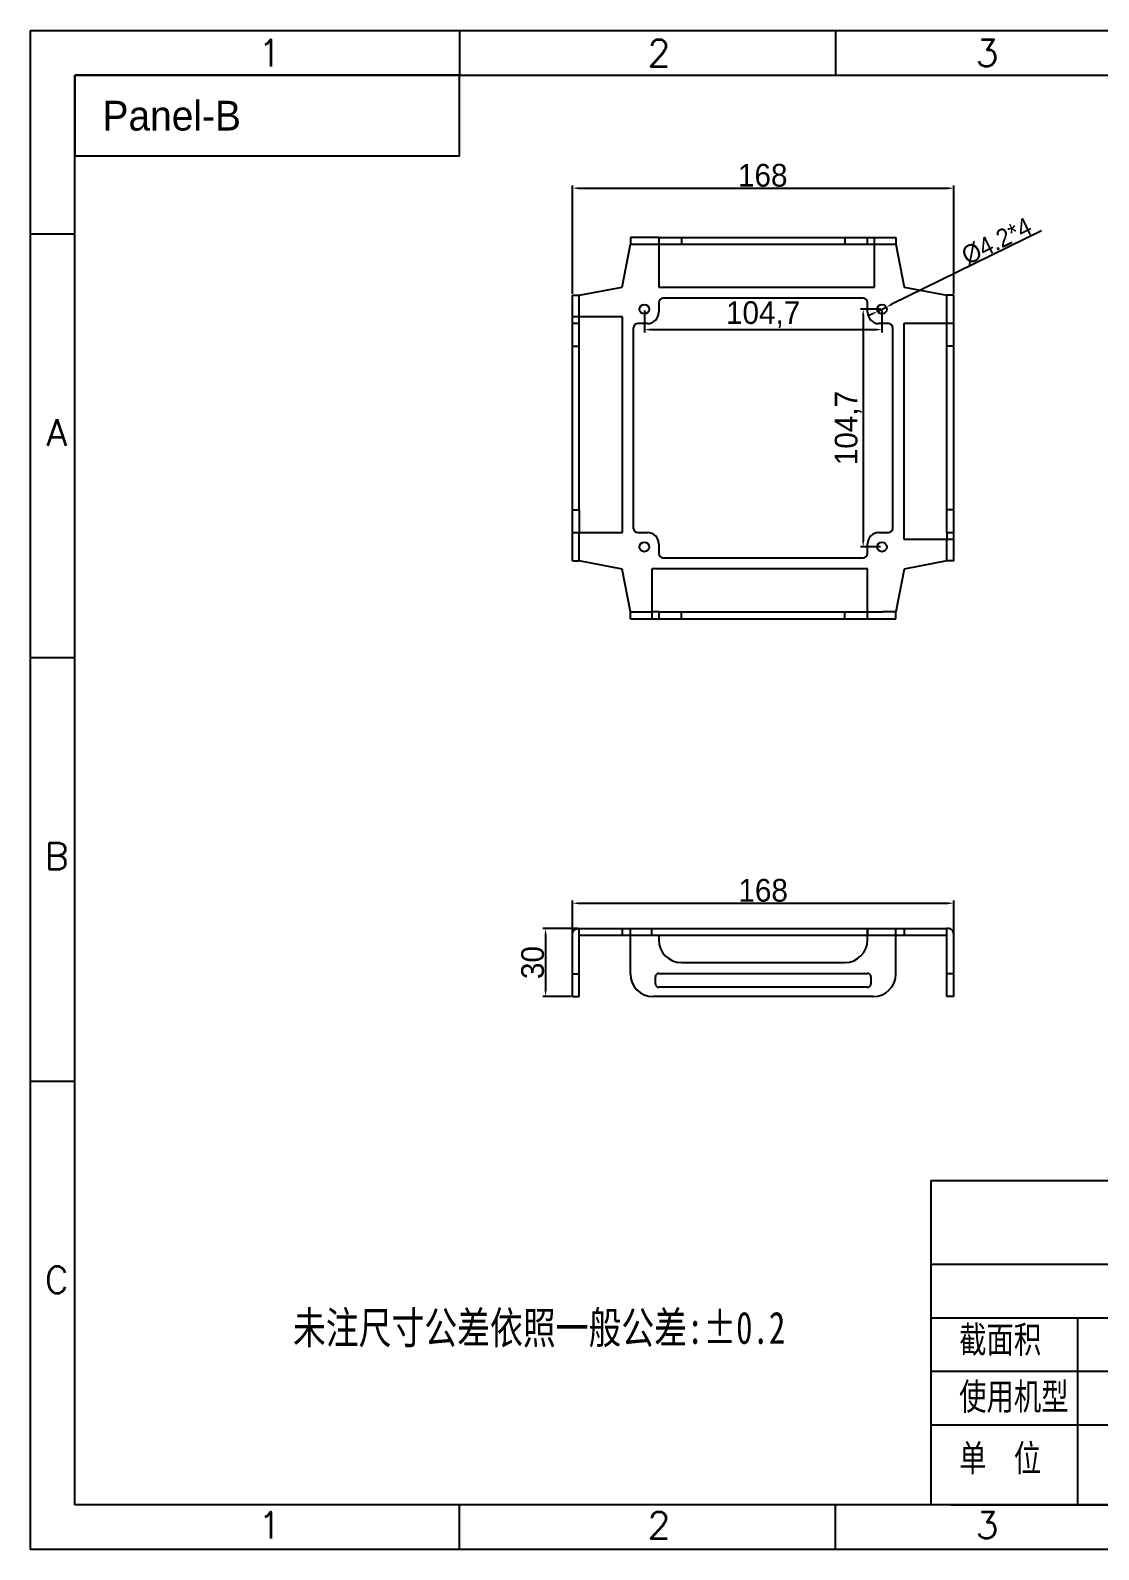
# Model space of a CAD drawing. Header units: millimetres. Extents: x 1063 to 4361, y 385 to 1055.
# Drawn here: x 2211 to 2682, y 385 to 1055 of the extents above; entities that cross this region are included whole.
import ezdxf
from ezdxf.enums import TextEntityAlignment as Align

# ---------------------------------------------------------------- set-up
doc = ezdxf.new("R2010")
doc.units = ezdxf.units.MM
doc.styles.add('Roman', font='romans', dxfattribs={"bigfont": 'bigfont'})
doc.styles.add('ST', font='')
doc.styles.add('文字', font='', dxfattribs={"width": 0.75, "height": 1})
doc.styles.get('ST').set_extended_font_data('PMingLiU')
doc.styles.get('文字').set_extended_font_data('SimSun')
doc.dimstyles.new('ISO-25', dxfattribs={"dimtxt": 2.5, "dimasz": 2.5, "dimexe": 1.25, "dimexo": 0.625, "dimtad": 1, "dimtxsty": '文字', "dimcen": 2.5, "dimadec": 0, "dimazin": 0, "dimtfac": 1, "dimtmove": 0, "dimatfit": 3, "dimfxl": 1, "dimarcsym": 0})

# ---------------------------------------------------------------- blocks, each defined once
blk = doc.blocks.new('*D92')
at = {"color": 0, "lineweight": -2, "transparency": 16777216}
for p, q in [((2450.22, 938.58), (2450.22, 986.36)), ((2452.72, 985.11), (2615.72, 985.11)), ((2618.22, 938.58), (2618.22, 986.36))]:
    blk.add_line(p, q, dxfattribs=at)
at = {"color": 0, "transparency": 16777216}
for points in [[(2452.72, 985.52), (2452.72, 984.69), (2450.22, 985.11)], [(2615.72, 985.52), (2615.72, 984.69), (2618.22, 985.11)]]:
    blk.add_solid(points, dxfattribs=at)
at = {"layer": 'Defpoints', "color": 0, "transparency": 16777216}
for p in [(2618.22, 985.11), (2450.22, 937.95), (2618.22, 937.95)]:
    blk.add_point(p, dxfattribs=at)
at = {"color": 0, "transparency": 16777216, "insert": (2534.04, 990.73), "char_height": 10, "attachment_point": 5, "style": 'ST'}
blk.add_mtext('168', dxfattribs=at)
blk = doc.blocks.new('*D94')
at = {"color": 0, "lineweight": -2, "transparency": 16777216}
for p, q in [((2481.87, 931.17), (2481.87, 921.56)), ((2586.57, 931.17), (2586.57, 921.56)), ((2484.37, 922.81), (2584.07, 922.81))]:
    blk.add_line(p, q, dxfattribs=at)
at = {"color": 0, "transparency": 16777216}
for points in [[(2484.37, 923.22), (2484.37, 922.39), (2481.87, 922.81)], [(2584.07, 923.22), (2584.07, 922.39), (2586.57, 922.81)]]:
    blk.add_solid(points, dxfattribs=at)
at = {"layer": 'Defpoints', "color": 0, "transparency": 16777216}
for p in [(2481.87, 931.79), (2586.57, 931.79), (2586.57, 922.81)]:
    blk.add_point(p, dxfattribs=at)
at = {"color": 0, "transparency": 16777216, "insert": (2534.22, 929.38), "char_height": 10, "attachment_point": 5, "style": 'ST'}
blk.add_mtext('104,7', dxfattribs=at)
blk = doc.blocks.new('*D95')
at = {"color": 0, "lineweight": -2, "transparency": 16777216}
for p, q in [((2585.94, 931.79), (2577.05, 931.79)), ((2578.3, 929.29), (2578.3, 829.59)), ((2585.94, 827.09), (2577.05, 827.09))]:
    blk.add_line(p, q, dxfattribs=at)
at = {"color": 0, "transparency": 16777216}
for points in [[(2577.88, 929.29), (2578.72, 929.29), (2578.3, 931.79)], [(2577.88, 829.59), (2578.72, 829.59), (2578.3, 827.09)]]:
    blk.add_solid(points, dxfattribs=at)
at = {"layer": 'Defpoints', "color": 0, "transparency": 16777216}
for p in [(2586.57, 931.79), (2578.3, 827.09), (2586.57, 827.09)]:
    blk.add_point(p, dxfattribs=at)
at = {"color": 0, "transparency": 16777216, "insert": (2571.72, 879.44), "char_height": 10, "attachment_point": 5, "rotation": 90, "style": 'ST'}
blk.add_mtext('104,7', dxfattribs=at)
blk = doc.blocks.new('*D99')
at = {"color": 0, "lineweight": -2, "transparency": 16777216}
for p, q in [((2450.22, 656.64), (2450.22, 671.39)), ((2452.72, 670.14), (2615.71, 670.14)), ((2618.21, 656.96), (2618.21, 671.39))]:
    blk.add_line(p, q, dxfattribs=at)
at = {"color": 0, "transparency": 16777216}
for points in [[(2452.72, 670.55), (2452.72, 669.72), (2450.22, 670.14)], [(2615.71, 670.55), (2615.71, 669.72), (2618.21, 670.14)]]:
    blk.add_solid(points, dxfattribs=at)
at = {"layer": 'Defpoints', "color": 0, "transparency": 16777216}
for p in [(2618.21, 670.14), (2450.22, 656.02), (2618.21, 656.33)]:
    blk.add_point(p, dxfattribs=at)
at = {"color": 0, "transparency": 16777216, "insert": (2534.22, 675.76), "char_height": 10, "attachment_point": 5, "style": 'ST'}
blk.add_mtext('168', dxfattribs=at)
blk = doc.blocks.new('*D100')
at = {"color": 0, "lineweight": -2, "transparency": 16777216}
for p, q in [((2452.59, 659.02), (2437.08, 659.02)), ((2438.33, 656.52), (2438.33, 631.52)), ((2449.59, 629.02), (2437.08, 629.02))]:
    blk.add_line(p, q, dxfattribs=at)
at = {"color": 0, "transparency": 16777216}
for points in [[(2437.91, 656.52), (2438.74, 656.52), (2438.33, 659.02)], [(2437.91, 631.52), (2438.74, 631.52), (2438.33, 629.02)]]:
    blk.add_solid(points, dxfattribs=at)
at = {"layer": 'Defpoints', "color": 0, "transparency": 16777216}
for p in [(2453.22, 659.02), (2438.33, 629.02), (2450.22, 629.02)]:
    blk.add_point(p, dxfattribs=at)
at = {"color": 0, "transparency": 16777216, "insert": (2432.7, 644.02), "char_height": 10, "attachment_point": 5, "rotation": 90, "style": 'ST'}
blk.add_mtext('30', dxfattribs=at)
blk = doc.blocks.new('*D150')
at = {"color": 0, "lineweight": -2, "transparency": 16777216}
for p, q in [((2656.84, 966.25), (2590.7, 933.82)), ((2584.68, 930.87), (2588.45, 932.72)), ((2582.44, 929.77), (2580.19, 928.67))]:
    blk.add_line(p, q, dxfattribs=at)
at = {"color": 0, "transparency": 16777216}
for points in [[(2582.25, 930.14), (2582.62, 929.39), (2584.68, 930.87)], [(2590.51, 934.19), (2590.88, 933.44), (2588.45, 932.72)]]:
    blk.add_solid(points, dxfattribs=at)
at = {"layer": 'Defpoints', "color": 0, "transparency": 16777216}
for p in [(2584.68, 930.87), (2588.45, 932.72)]:
    blk.add_point(p, dxfattribs=at)
at = {"color": 0, "transparency": 16777216, "insert": (2637.14, 961.74), "char_height": 8, "attachment_point": 5, "rotation": 26.11815, "style": 'ST'}
blk.add_mtext('%%C4.2*4', dxfattribs=at)

msp = doc.modelspace()

# ---------------------------------------------------------------- linework, layer by layer
at = {"color": 0, "lineweight": -3}
for p, q in [((2211.35, 1054.614), (3146.109, 1054.614)), ((2211.35, 385.417), (2211.35, 1054.614)), ((2231.008, 1034.957), (3126.452, 1034.957)), ((2231.008, 405.075), (2231.008, 1034.957)), ((2231.008, 964.878), (2211.365, 964.878)), ((2231.008, 778.277), (2211.365, 778.277)), ((2231.008, 591.676), (2211.365, 591.676)), ((2608.176, 547.962), (3126.452, 547.962)), ((2608.176, 547.962), (2608.176, 405.075)), ((2608.176, 511.143), (3126.452, 511.143)), ((2608.176, 487.572), (3126.452, 487.572)), ((2672.688, 487.572), (2672.688, 405.075)), ((2608.176, 464.001), (2765.536, 464.001)), ((2608.176, 440.431), (3126.452, 440.431)), ((3126.452, 405.075), (2231.008, 405.075)), ((2616.924, 405.075), (3126.452, 405.075)), ((3146.109, 385.417), (2211.35, 385.417))]:
    msp.add_line(p, q, dxfattribs=at)
for p, q in [((2400.394, 1054.614), (2400.394, 1034.957)), ((2566.17, 1054.614), (2566.17, 1034.957)), ((2472.125, 941.536), (2475.708, 960.444)), ((2475.708, 963.444), (2475.708, 960.444)), ((2488.184, 963.444), (2475.708, 963.444)), ((2475.708, 960.444), (2488.194, 960.444)), ((2488.184, 963.444), (2488.184, 960.444)), ((2488.184, 963.444), (2580.249, 963.444)), ((2488.194, 960.444), (2488.194, 941.444)), ((2488.194, 960.444), (2580.249, 960.444)), ((2498.184, 963.444), (2498.184, 960.444)), ((2570.249, 963.444), (2570.249, 960.444)), ((2580.249, 963.444), (2592.725, 963.444)), ((2580.249, 960.444), (2580.249, 963.444)), ((2580.249, 960.444), (2592.725, 960.444)), ((2583.217, 960.444), (2583.217, 963.444)), ((2583.217, 941.444), (2583.217, 960.444)), ((2592.725, 963.444), (2592.725, 960.444)), ((2592.725, 960.444), (2596.308, 941.536)), ((2450.217, 937.953), (2453.217, 937.953)), ((2450.217, 925.477), (2450.217, 937.953)), ((2453.217, 937.953), (2472.125, 941.536)), ((2453.217, 937.181), (2453.217, 937.953)), ((2453.217, 925.477), (2453.217, 937.181)), ((2488.194, 941.444), (2583.217, 941.444)), ((2596.308, 941.536), (2615.217, 937.953)), ((2615.217, 925.467), (2615.217, 937.953)), ((2618.217, 937.953), (2615.217, 937.953)), ((2618.217, 843.411), (2618.217, 937.953)), ((2488.194, 934.644), (2488.194, 930.467)), ((2578.239, 936.644), (2490.194, 936.644)), ((2580.239, 930.467), (2580.239, 934.644)), ((2453.217, 928.444), (2450.217, 928.444)), ((2450.217, 843.411), (2450.217, 925.477)), ((2453.217, 925.477), (2450.217, 925.477)), ((2472.217, 928.444), (2453.217, 928.444)), ((2453.217, 843.411), (2453.217, 925.477)), ((2472.217, 833.421), (2472.217, 928.444)), ((2483.194, 925.467), (2479.017, 925.467)), ((2589.417, 925.467), (2585.239, 925.467)), ((2615.217, 925.467), (2596.217, 925.467)), ((2596.217, 925.467), (2596.217, 830.444)), ((2618.217, 925.477), (2615.217, 925.477)), ((2615.217, 833.411), (2615.217, 925.467)), ((2477.017, 923.467), (2477.017, 835.421)), ((2591.417, 835.421), (2591.417, 923.467)), ((2450.217, 915.477), (2453.217, 915.477)), ((2618.217, 915.477), (2615.217, 915.477)), ((2450.217, 820.935), (2450.217, 843.411)), ((2450.217, 843.411), (2453.217, 843.411)), ((2453.217, 843.411), (2453.217, 833.421)), ((2618.217, 843.411), (2615.217, 843.411)), ((2618.217, 820.935), (2618.217, 843.411)), ((2450.217, 833.411), (2453.217, 833.411)), ((2453.217, 833.411), (2453.217, 833.421)), ((2453.217, 833.421), (2472.217, 833.421)), ((2453.217, 820.935), (2453.217, 833.411)), ((2479.017, 833.421), (2483.194, 833.421)), ((2585.239, 833.421), (2589.417, 833.421)), ((2596.217, 830.444), (2615.217, 830.444)), ((2615.217, 833.411), (2615.217, 830.444)), ((2615.217, 833.411), (2618.217, 833.411)), ((2615.217, 820.935), (2615.217, 830.444)), ((2615.217, 830.444), (2618.217, 830.444)), ((2488.194, 828.421), (2488.194, 824.244)), ((2580.239, 824.244), (2580.239, 828.421)), ((2450.217, 820.935), (2453.217, 820.935)), ((2472.125, 817.352), (2453.217, 820.935)), ((2475.708, 798.444), (2472.125, 817.352)), ((2580.239, 817.444), (2485.217, 817.444)), ((2485.217, 817.444), (2485.217, 798.444)), ((2490.194, 822.244), (2578.239, 822.244)), ((2580.239, 798.444), (2580.239, 817.444)), ((2596.308, 817.352), (2592.725, 798.444)), ((2615.217, 820.935), (2596.308, 817.352)), ((2618.217, 820.935), (2615.217, 820.935)), ((2475.708, 798.444), (2485.217, 798.444)), ((2475.708, 795.444), (2475.708, 798.444)), ((2485.217, 798.444), (2485.217, 795.444)), ((2488.184, 798.444), (2485.217, 798.444)), ((2488.184, 798.444), (2580.239, 798.444)), ((2488.184, 798.444), (2488.184, 795.444)), ((2498.184, 795.444), (2498.184, 798.444)), ((2570.249, 795.444), (2570.249, 798.444)), ((2580.249, 798.444), (2580.239, 798.444)), ((2580.249, 795.444), (2580.249, 798.444)), ((2580.249, 798.444), (2586.829, 798.444)), ((2592.725, 798.444), (2586.829, 798.444)), ((2592.725, 795.444), (2592.725, 798.444)), ((2475.708, 795.444), (2488.184, 795.444)), ((2488.184, 795.444), (2580.249, 795.444)), ((2580.249, 795.444), (2592.725, 795.444)), ((2450.217, 656.019), (2450.219, 656.333)), ((2450.217, 629.019), (2450.217, 656.019)), ((2450.219, 656.333), (2450.234, 656.645)), ((2450.234, 656.645), (2450.271, 656.955)), ((2450.271, 656.955), (2450.338, 657.257)), ((2450.338, 657.257), (2450.437, 657.548)), ((2450.437, 657.548), (2450.508, 657.705)), ((2450.508, 657.705), (2450.59, 657.856)), ((2450.59, 657.856), (2450.683, 658)), ((2450.683, 658), (2450.787, 658.136)), ((2450.787, 658.136), (2450.9, 658.264)), ((2450.9, 658.264), (2451.023, 658.383)), ((2451.023, 658.383), (2451.154, 658.493)), ((2451.154, 658.493), (2451.318, 658.607)), ((2451.318, 658.607), (2451.492, 658.707)), ((2451.492, 658.707), (2451.673, 658.793)), ((2451.673, 658.793), (2451.862, 658.863)), ((2451.862, 658.863), (2452.056, 658.918)), ((2452.056, 658.918), (2452.255, 658.96)), ((2452.255, 658.96), (2452.572, 659.001)), ((2452.572, 659.001), (2452.894, 659.017)), ((2452.894, 659.017), (2453.217, 659.019)), ((2453.217, 659.019), (2615.217, 659.019)), ((2453.217, 629.019), (2453.217, 659.019)), ((2453.217, 656.019), (2475.708, 656.019)), ((2472.125, 659.019), (2472.125, 656.019)), ((2475.708, 639.019), (2475.708, 659.019)), ((2475.708, 656.019), (2592.725, 656.019)), ((2485.217, 656.019), (2485.217, 659.019)), ((2488.184, 656.019), (2488.184, 654.019)), ((2580.239, 659.019), (2580.239, 656.019)), ((2580.249, 654.019), (2580.249, 659.019)), ((2592.725, 639.019), (2592.725, 659.019)), ((2592.725, 656.019), (2615.217, 656.019)), ((2596.308, 659.019), (2596.308, 656.019)), ((2615.217, 629.019), (2615.217, 659.019)), ((2615.539, 659.017), (2615.217, 659.019)), ((2615.861, 659.001), (2615.539, 659.017)), ((2616.178, 658.96), (2615.861, 659.001)), ((2616.377, 658.918), (2616.178, 658.96)), ((2616.571, 658.863), (2616.377, 658.918)), ((2616.76, 658.793), (2616.571, 658.863)), ((2616.941, 658.707), (2616.76, 658.793)), ((2617.115, 658.607), (2616.941, 658.707)), ((2617.279, 658.493), (2617.115, 658.607)), ((2617.41, 658.383), (2617.279, 658.493)), ((2617.533, 658.264), (2617.41, 658.383)), ((2617.646, 658.136), (2617.533, 658.264)), ((2617.75, 658), (2617.646, 658.136)), ((2617.843, 657.856), (2617.75, 658)), ((2617.925, 657.705), (2617.843, 657.856)), ((2617.996, 657.548), (2617.925, 657.705)), ((2618.095, 657.257), (2617.996, 657.548)), ((2618.162, 656.955), (2618.095, 657.257)), ((2618.199, 656.645), (2618.162, 656.955)), ((2618.214, 656.333), (2618.199, 656.645)), ((2618.217, 656.019), (2618.214, 656.333)), ((2618.217, 629.019), (2618.217, 656.019)), ((2498.184, 644.019), (2570.249, 644.019)), ((2450.217, 639.019), (2453.217, 639.019)), ((2486.721, 634.611), (2486.721, 637.743)), ((2488.221, 639.242), (2580.212, 639.242)), ((2581.712, 637.743), (2581.712, 634.611)), ((2618.217, 639.019), (2615.217, 639.019)), ((2580.212, 633.111), (2488.221, 633.111)), ((2450.217, 629.019), (2453.217, 629.019)), ((2582.725, 629.019), (2485.708, 629.019)), ((2618.217, 629.019), (2615.217, 629.019)), ((2400.394, 385.417), (2400.394, 405.075)), ((2566.17, 385.417), (2566.17, 405.075))]:
    msp.add_line(p, q)
msp.add_lwpolyline([(2231.008, 1034.957), (2231.008, 999.323), (2400.394, 999.323), (2400.394, 1034.957)], close=True)
for centre in [(2481.867, 931.794), (2586.567, 931.794), (2481.867, 827.094), (2586.567, 827.094)]:
    msp.add_circle(centre, 2.1)
for centre, radius, start, end in [((2483.194, 930.467), 5, 270, 0), ((2490.194, 934.644), 2, 90, 180), ((2578.239, 934.644), 2, 0, 90), ((2585.239, 930.467), 5, 180, 270), ((2479.017, 923.467), 2, 90, 180), ((2589.417, 923.467), 2, 0, 90), ((2479.017, 835.421), 2, 180, 270), ((2483.194, 828.421), 5, 0, 90), ((2585.239, 828.421), 5, 90, 180), ((2589.417, 835.421), 2, 270, 0), ((2490.194, 824.244), 2, 180, 270), ((2578.239, 824.244), 2, 270, 0), ((2498.184, 654.019), 10, 180, 270), ((2570.249, 654.019), 10, 270, 0), ((2485.708, 639.019), 10, 180, 270), ((2488.221, 637.743), 1.5, 90.00001, 179.99999), ((2580.212, 637.743), 1.5, 0.00001, 89.99999), ((2582.725, 639.019), 10, 270, 0), ((2488.221, 634.611), 1.5, 180.00001, 269.99999), ((2580.212, 634.611), 1.5, 270.00001, 359.99999)]:
    msp.add_arc(centre, radius, start, end)

# ---------------------------------------------------------------- texts
at = {"color": 0, "lineweight": -3, "style": 'Roman'}
for s, p in [('1', (2316.779, 1038.777)), ('2', (2488.321, 1038.777)), ('3', (2632.885, 1038.777)), ('A', (2222.943, 871.578)), ('B', (2222.943, 684.976)), ('C', (2222.943, 498.375)), ('1', (2316.779, 390.266)), ('2', (2488.321, 390.266)), ('3', (2632.885, 390.266))]:
    msp.add_text(s, height=11.785, dxfattribs=at).set_placement(p, align=Align.CENTER)
at = {"style": 'ST'}
msp.add_text('Panel-B', height=13.104, dxfattribs=at).set_placement((2243.147, 1010.504))
at = {"color": 0, "lineweight": -3, "attachment_point": 1, "style": '文字'}
for s, insert, char_height, width in [('未注尺寸公差依照一般公差:%%P0.2', (2327.063, 490.205), 14.14241, 229.68163), ('截面积', (2620.578, 483.862), 11.7853, 40.62799), ('使用机型', (2620.578, 458.757), 11.7853, 55.76351), ('单  位', (2620.578, 431.632), 11.7853, 55.76351)]:
    msp.add_mtext(s, dxfattribs=dict(at, insert=insert, char_height=char_height, width=width))

# ---------------------------------------------------------------- dimensions: what is measured, and where the dimension line sits
at = {"color": 1}
dim = msp.add_linear_dim(base=(2618.217, 985.107), p1=(2450.217, 937.953), p2=(2618.217, 937.953), dimstyle='ISO-25', override={"dimtxt": 10, "dimtxsty": 'ST'}, dxfattribs=at)
dim.commit()
dim.dimension.update_dxf_attribs({"geometry": '*D92', "text_midpoint": (2534.045, 985.107), "dimtype": 160})
dim = msp.add_diameter_dim_2p(p1=(2584.681, 930.87), p2=(2588.452, 932.718), text='%%C4.2*4', dimstyle='ISO-25', override={"dimtxt": 8, "dimtxsty": 'ST'}, dxfattribs=at)
dim.commit()
dim.dimension.update_dxf_attribs({"geometry": '*D150', "text_midpoint": (2639.175, 957.587), "dimtype": 163})
for base, p1, p2, picture, middle in [((2586.567, 922.805), (2481.867, 931.794), (2586.567, 931.794), '*D94', (2534.217, 929.383)), ((2618.214, 670.137), (2450.217, 656.019), (2618.214, 656.333), '*D99', (2534.215, 675.762))]:
    dim = msp.add_linear_dim(base=base, p1=p1, p2=p2, dimstyle='ISO-25', override={"dimtxt": 10, "dimtxsty": 'ST'}, dxfattribs=at)
    dim.commit()
    dim.dimension.update_dxf_attribs({"geometry": picture, "text_midpoint": middle})
for base, p1, p2, picture, middle in [((2578.301, 827.094), (2586.567, 931.794), (2586.567, 827.094), '*D95', (2571.724, 879.444)), ((2438.328, 629.019), (2453.217, 659.019), (2450.217, 629.019), '*D100', (2432.703, 644.019))]:
    dim = msp.add_linear_dim(base=base, p1=p1, p2=p2, angle=90, dimstyle='ISO-25', override={"dimtxt": 10, "dimtxsty": 'ST'}, dxfattribs=at)
    dim.commit()
    dim.dimension.update_dxf_attribs({"geometry": picture, "text_midpoint": middle})

doc.saveas('drawing.dxf')
